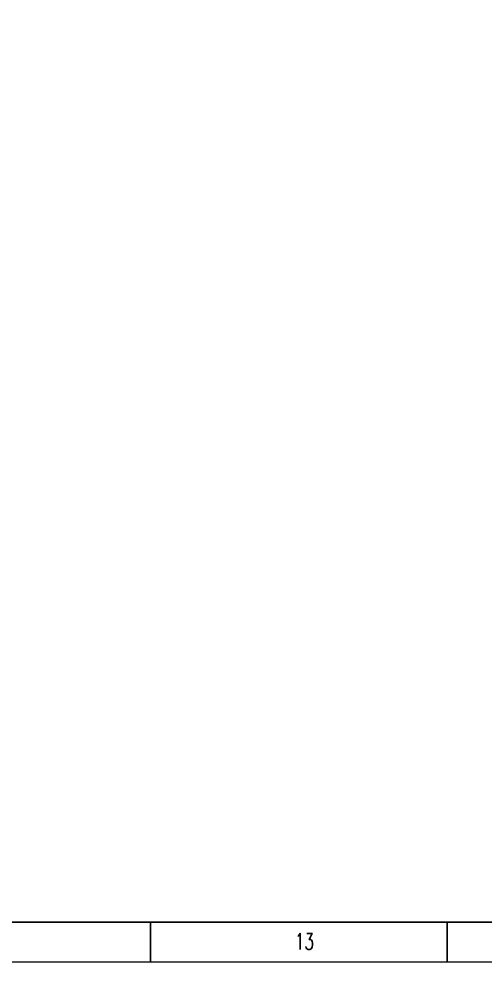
# Model space of a CAD drawing. Header units: inches. Extents: x 295136 to 296247, y 2627183 to 2627409.
# Drawn here: x 295769.2 to 295800.5, y 2627183.5 to 2627246.8 of the extents above; entities that cross this region are included whole.
import ezdxf

# ---------------------------------------------------------------- set-up
doc = ezdxf.new("R2010")
doc.units = ezdxf.units.IN
doc.header["$MEASUREMENT"] = 0
doc.styles.add('TEG BORDER', font='txt_qlt.shx', dxfattribs={"width": 0.7, "bigfont": 'hztxt.shx'})

# ---------------------------------------------------------------- blocks, each defined once
blk = doc.blocks.new('240 BORDER A2')
at = {"linetype": 'Continuous'}
blk.add_line((5, 5), (489, 5), dxfattribs=at)
for p, q in [((445.5, 0), (445.5, 5)), ((482.62, 0), (482.62, 5))]:
    blk.add_line(p, q)
at = {"color": 5, "lineweight": 15}
blk.add_lwpolyline([(0, 420), (594, 420), (594, 0), (0, 0)], close=True, dxfattribs=at)
blk.add_lwpolyline([(5, 415), (589, 415), (589, 5), (5, 5)], close=True)
at = {"insert": (463.55, 1.59), "char_height": 2, "width": 2, "attachment_point": 7, "style": 'TEG BORDER'}
blk.add_mtext('\\pi2.2204e-016;13', dxfattribs=at)

msp = doc.modelspace()

# ---------------------------------------------------------------- block references
at = {"xscale": 0.53690472, "yscale": 0.53690472, "zscale": 0.53690472}
msp.add_blockref('240 BORDER A2', (295538.8579, 2627183.4571), dxfattribs=at)

doc.saveas('drawing.dxf')
